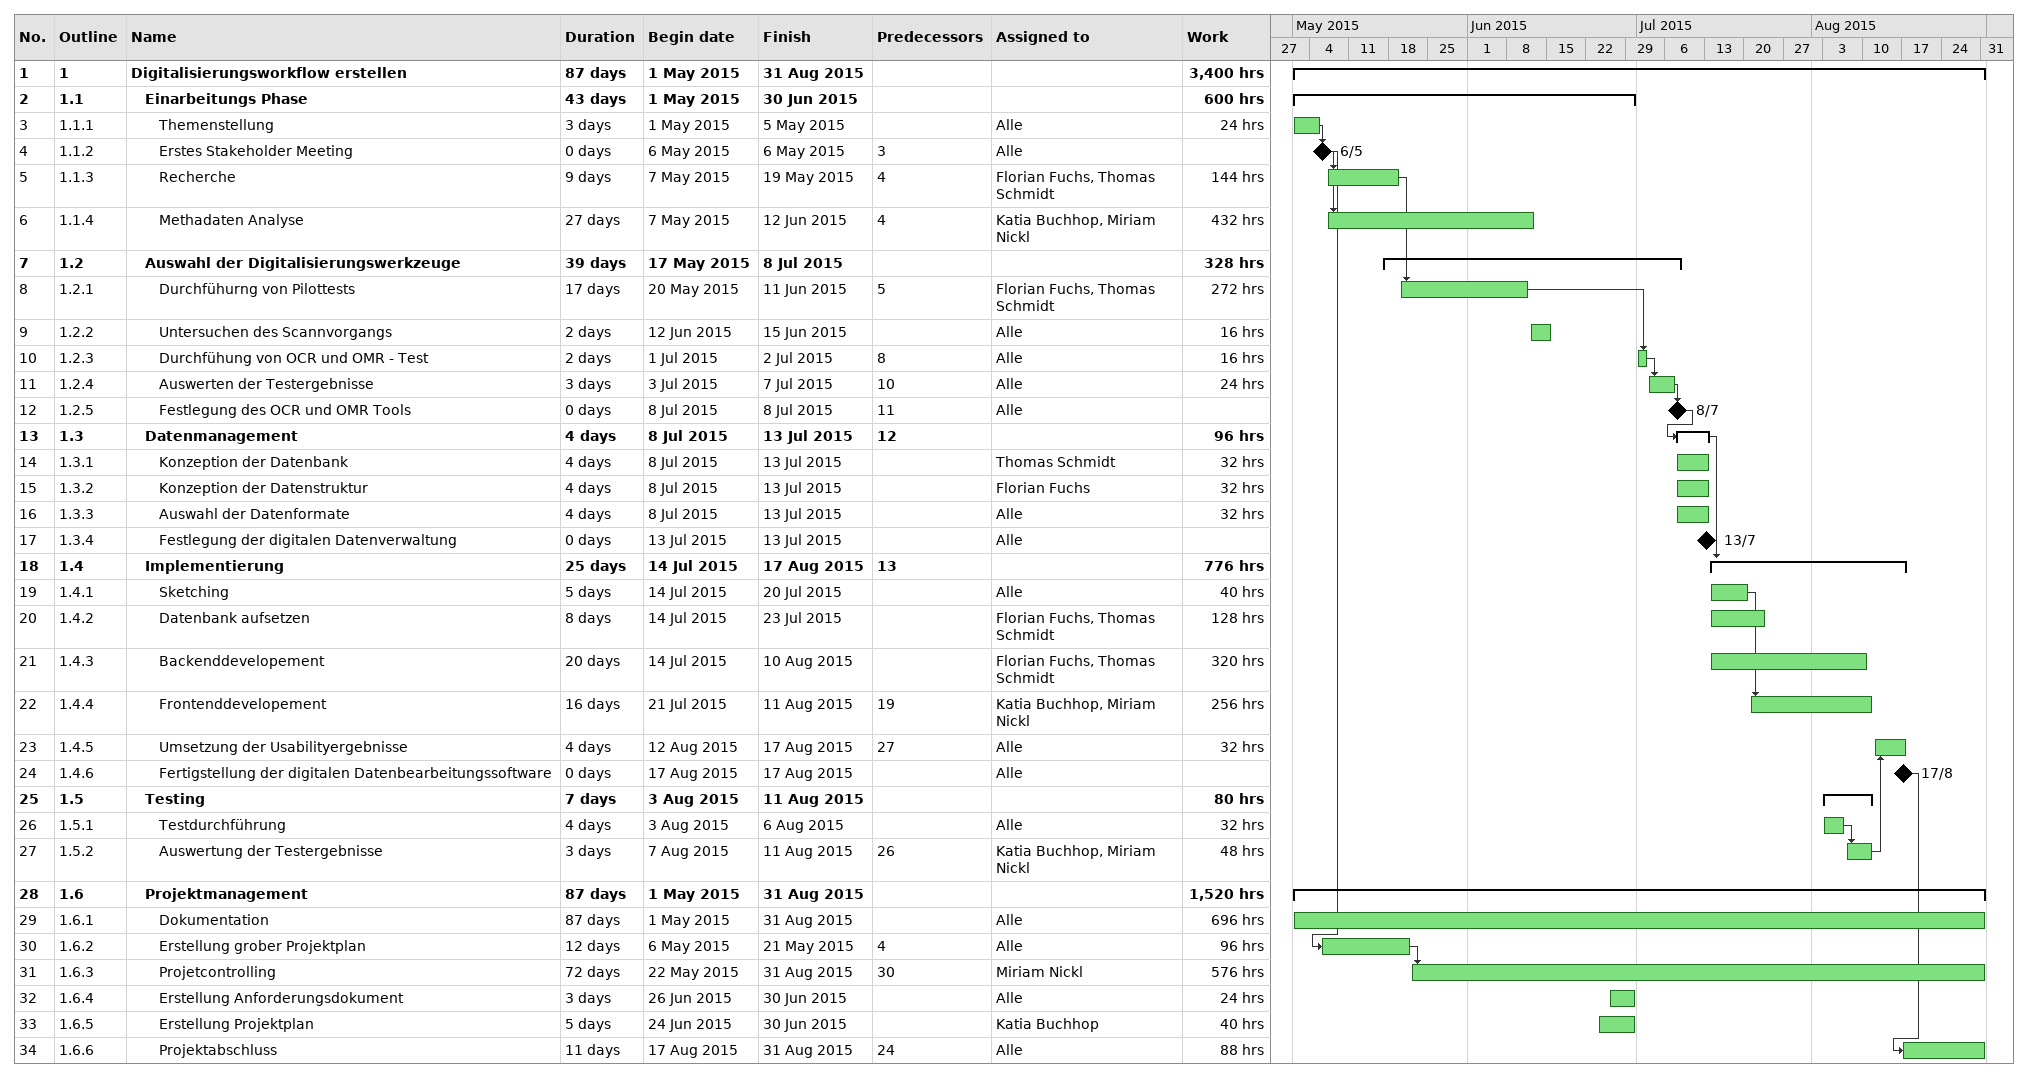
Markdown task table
| ID | WBS | Task | Duration | Start | Finish | Predecessors | Resources | Work (h) |
|---|---|---|---|---|---|---|---|---|
| 1 | 1 | **Digitalisierungsworkflow erstellen** | 87d | 2015-05-01 | 2015-08-31 |  |  | 3400 |
| 2 | 1.1 | **Einarbeitungs Phase** | 43d | 2015-05-01 | 2015-06-30 |  |  | 600 |
| 3 | 1.1.1 | Themenstellung | 3d | 2015-05-01 | 2015-05-05 |  | Alle | 24 |
| 4 | 1.1.2 | Erstes Stakeholder Meeting | 0d | 2015-05-06 | 2015-05-06 | 3 | Alle |  |
| 5 | 1.1.3 | Recherche | 9d | 2015-05-07 | 2015-05-19 | 4 | Florian Fuchs, Thomas Schmidt | 144 |
| 6 | 1.1.4 | Methadaten Analyse | 27d | 2015-05-07 | 2015-06-12 | 4 | Katia Buchhop, Miriam Nickl | 432 |
| 7 | 1.2 | **Auswahl der Digitalisierungswerkzeuge** | 39d | 2015-05-17 | 2015-07-08 |  |  | 328 |
| 8 | 1.2.1 | Durchfühurng von Pilottests | 17d | 2015-05-20 | 2015-06-11 | 5 | Florian Fuchs, Thomas Schmidt | 272 |
| 9 | 1.2.2 | Untersuchen des Scannvorgangs | 2d | 2015-06-12 | 2015-06-15 |  | Alle | 16 |
| 10 | 1.2.3 | Durchfühung von OCR und OMR - Test | 2d | 2015-07-01 | 2015-07-02 | 8 | Alle | 16 |
| 11 | 1.2.4 | Auswerten der Testergebnisse | 3d | 2015-07-03 | 2015-07-07 | 10 | Alle | 24 |
| 12 | 1.2.5 | Festlegung des OCR und OMR Tools | 0d | 2015-07-08 | 2015-07-08 | 11 | Alle |  |
| 13 | 1.3 | **Datenmanagement** | 4d | 2015-07-08 | 2015-07-13 | 12 |  | 96 |
| 14 | 1.3.1 | Konzeption der Datenbank | 4d | 2015-07-08 | 2015-07-13 |  | Thomas Schmidt | 32 |
| 15 | 1.3.2 | Konzeption der Datenstruktur | 4d | 2015-07-08 | 2015-07-13 |  | Florian Fuchs | 32 |
| 16 | 1.3.3 | Auswahl der Datenformate | 4d | 2015-07-08 | 2015-07-13 |  | Alle | 32 |
| 17 | 1.3.4 | Festlegung der digitalen Datenverwaltung | 0d | 2015-07-13 | 2015-07-13 |  | Alle |  |
| 18 | 1.4 | **Implementierung** | 25d | 2015-07-14 | 2015-08-17 | 13 |  | 776 |
| 19 | 1.4.1 | Sketching | 5d | 2015-07-14 | 2015-07-20 |  | Alle | 40 |
| 20 | 1.4.2 | Datenbank aufsetzen | 8d | 2015-07-14 | 2015-07-23 |  | Florian Fuchs, Thomas Schmidt | 128 |
| 21 | 1.4.3 | Backenddevelopement | 20d | 2015-07-14 | 2015-08-10 |  | Florian Fuchs, Thomas Schmidt | 320 |
| 22 | 1.4.4 | Frontenddevelopement | 16d | 2015-07-21 | 2015-08-11 | 19 | Katia Buchhop, Miriam Nickl | 256 |
| 23 | 1.4.5 | Umsetzung der Usabilityergebnisse | 4d | 2015-08-12 | 2015-08-17 | 27 | Alle | 32 |
| 24 | 1.4.6 | Fertigstellung der digitalen Datenbearbeitungssoftware | 0d | 2015-08-17 | 2015-08-17 |  | Alle |  |
| 25 | 1.5 | **Testing** | 7d | 2015-08-03 | 2015-08-11 |  |  | 80 |
| 26 | 1.5.1 | Testdurchführung | 4d | 2015-08-03 | 2015-08-06 |  | Alle | 32 |
| 27 | 1.5.2 | Auswertung der Testergebnisse | 3d | 2015-08-07 | 2015-08-11 | 26 | Katia Buchhop, Miriam Nickl | 48 |
| 28 | 1.6 | **Projektmanagement** | 87d | 2015-05-01 | 2015-08-31 |  |  | 1520 |
| 29 | 1.6.1 | Dokumentation | 87d | 2015-05-01 | 2015-08-31 |  | Alle | 696 |
| 30 | 1.6.2 | Erstellung grober Projektplan | 12d | 2015-05-06 | 2015-05-21 | 4 | Alle | 96 |
| 31 | 1.6.3 | Projetcontrolling | 72d | 2015-05-22 | 2015-08-31 | 30 | Miriam Nickl | 576 |
| 32 | 1.6.4 | Erstellung Anforderungsdokument | 3d | 2015-06-26 | 2015-06-30 |  | Alle | 24 |
| 33 | 1.6.5 | Erstellung Projektplan | 5d | 2015-06-24 | 2015-06-30 |  | Katia Buchhop | 40 |
| 34 | 1.6.6 | Projektabschluss | 11d | 2015-08-17 | 2015-08-31 | 24 | Alle | 88 |
